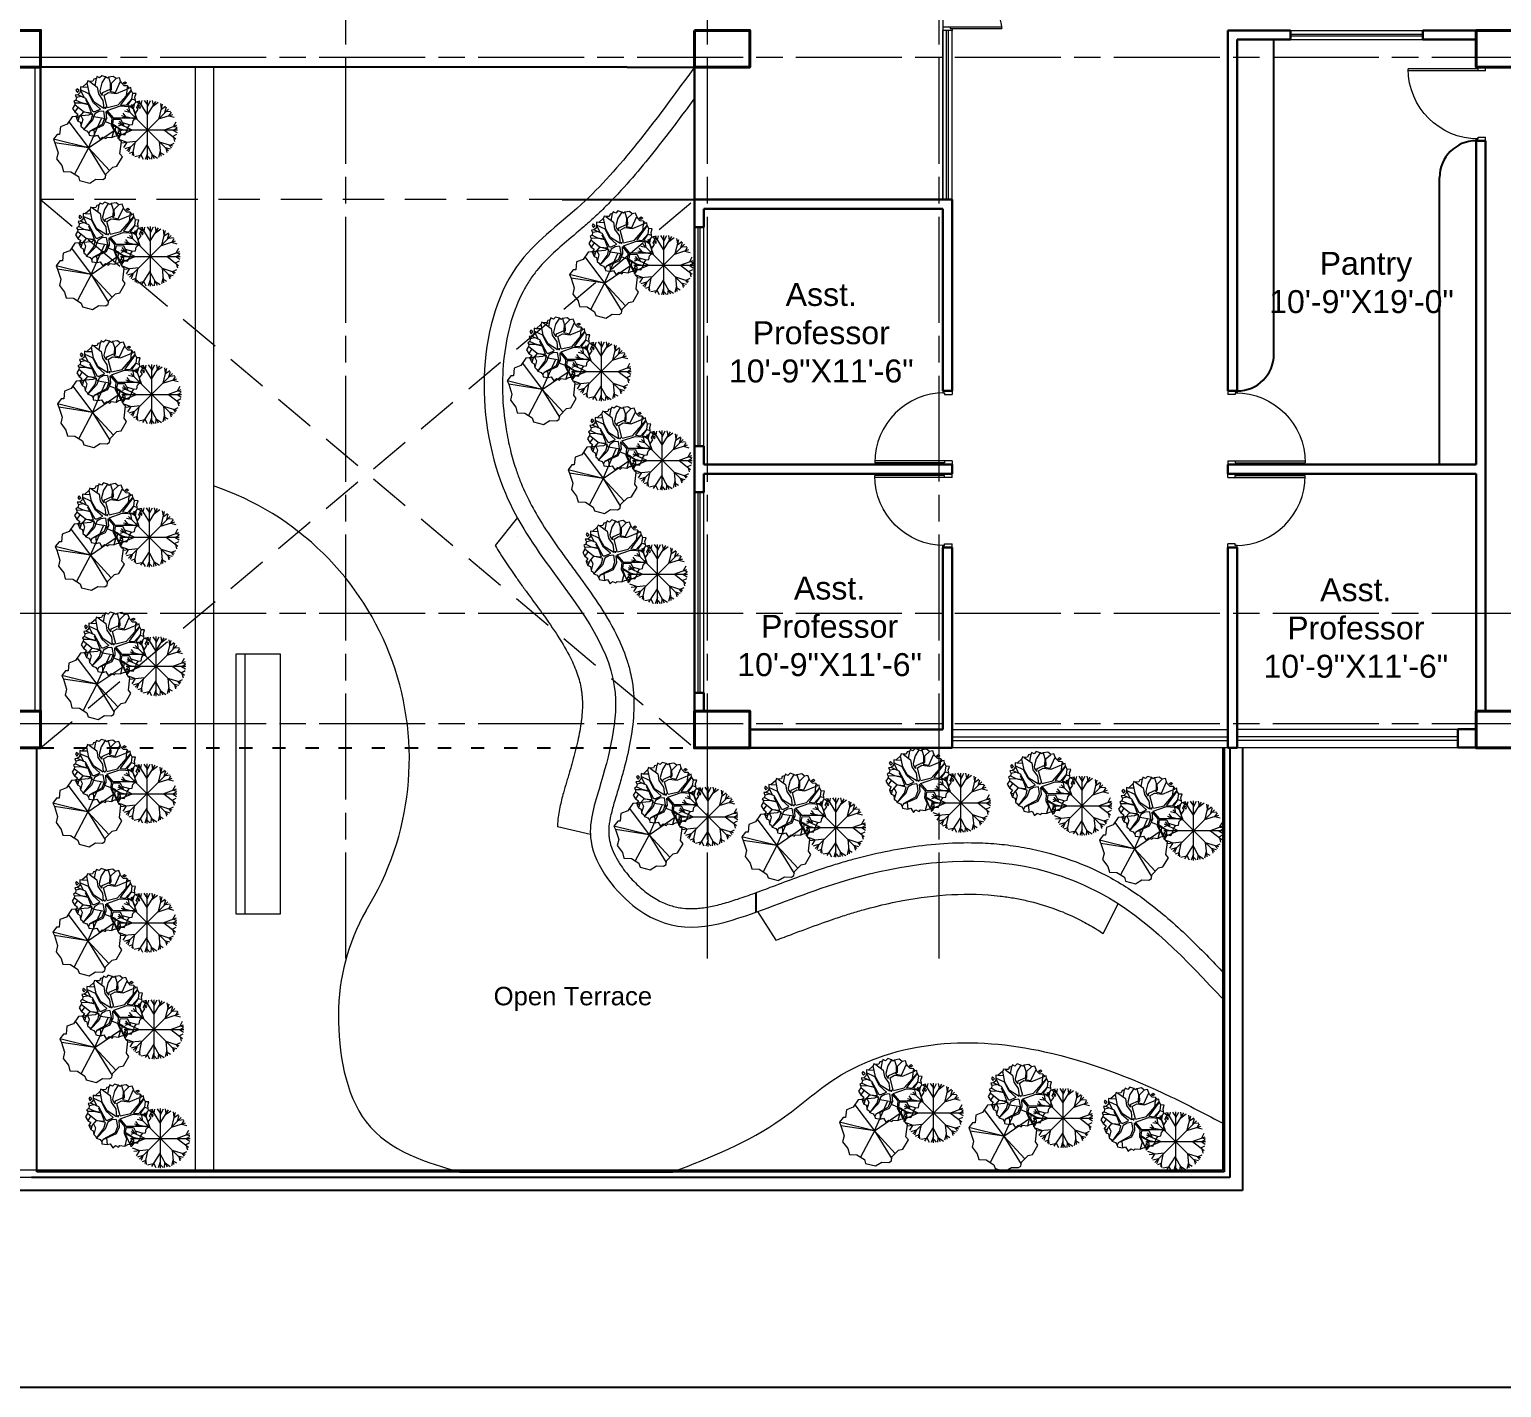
# Model space of a CAD drawing. Header units: inches. Extents: x -12 to 20935469, y -1604 to 24729220.
# Drawn here: x 20932577 to 20933378, y 24716552 to 24717290 of the extents above; entities that cross this region are included whole.
import ezdxf

# ---------------------------------------------------------------- set-up
doc = ezdxf.new("R2010")
doc.units = ezdxf.units.IN
doc.header["$LTSCALE"] = 0.03
doc.header["$MEASUREMENT"] = 0
for name, pattern in [('ACAD_ISO03W100', [30, 12, -18]), ('ACAD_ISO08W100', [36, 24, -3, 6, -3]), ('DASHED2', [0.375, 0.25, -0.125])]:
    doc.linetypes.add(name, pattern=pattern)
for name, color, linetype, lineweight in [('column', 1, 'Continuous', 40), ('Door', 7, 'Continuous', 18), ('Dot', 253, 'Continuous', 0), ('Grid Line', 252, 'Continuous', 18), ('Hatch', 253, 'Continuous', 15), ('hatch-1', 253, 'Continuous', 5), ('ILLUSTR-TREE', 74, 'Continuous', 0), ('Main Wall', 7, 'Continuous', 30), ('wind.', 150, 'Continuous', 20)]:
    doc.layers.add(name, color=color, linetype=linetype, lineweight=lineweight)
doc.layers.add('FUR', color=251, linetype='Continuous')
doc.layers.add('TEXT', color=7, linetype='Continuous')
doc.styles.add('2', font='swisscl.ttf')
doc.styles.add('ATTR', font='romans.shx', dxfattribs={"width": 0.8, "height": 0.7})

# ---------------------------------------------------------------- blocks, each defined once
blk = doc.blocks.new('fff')
at = {"layer": 'Grid Line', "color": 252, "linetype": 'ACAD_ISO08W100', "lineweight": 9, "ltscale": 80, "true_color": 0x939598}
for p, q in [((20831844.25, 24723521.1), (20831844.25, 24724698.78)), ((20832040.78, 24723521.1), (20832040.78, 24724698.78)), ((20832166.78, 24723521.11), (20832166.78, 24724698.79)), ((20833096.95, 24724010.75), (20830726.15, 24724010.75)), ((20833096.95, 24723708.72), (20830726.15, 24723708.72)), ((20833096.95, 24723648.75), (20830726.15, 24723648.75))]:
    blk.add_line(p, q, dxfattribs=at)
blk = doc.blocks.new('A$C36295410')
at = {"layer": 'Door'}
for p, q in [((1, 4), (1, 32)), ((2, 0), (2, 31.98)), ((58, 0), (58, 31.98)), ((59, 4), (59, 32)), ((1, 5), (0, 5)), ((2, 4), (1, 4)), ((58, 4), (59, 4)), ((59, 5), (60, 5)), ((2, 0), (0, 0)), ((58, 0), (60, 0))]:
    blk.add_line(p, q, dxfattribs=at)
for centre, start, end in [((-2.53, -0.34), 0.59063, 83.77826), ((62.53, -0.34), 96.22174, 179.40937)]:
    blk.add_arc(centre, 32.53, start, end, dxfattribs=at)
blk = doc.blocks.new('$D40')
at = {"layer": 'Door'}
for p, q in [((1, 4), (1, 42)), ((2, 0), (2, 41.99)), ((1, 5), (0, 5)), ((2, 0), (0, 0)), ((2, 4), (1, 4)), ((39, 4), (38, 4)), ((38, 4), (38, 0)), ((40, 0), (38, 0)), ((40, 5), (38.99, 5)), ((39, 5), (39, 4))]:
    blk.add_line(p, q, dxfattribs=at)
blk.add_arc((1, 4), 38, 0, 90, dxfattribs=at)
blk = doc.blocks.new('TREE_009')
at = {"layer": 'ILLUSTR-TREE'}
for p, q in [((-12174.2, 13910.3), (-12175.7, 13905.2)), ((-12166.7, 13906.7), (-12174.2, 13910.3)), ((-12160.5, 13912.9), (-12166.7, 13906.7)), ((-12149.3, 13909.5), (-12160.5, 13912.9)), ((-12149.3, 13909.5), (-12160.3, 13891.8)), ((-12144, 13905.9), (-12149.3, 13909.5)), ((-12140.5, 13908.8), (-12144, 13905.9)), ((-12126.8, 13911.1), (-12140.5, 13908.8)), ((-12140.5, 13908.8), (-12134.4, 13889)), ((-12118.3, 13904.7), (-12126.8, 13911.1)), ((-12108.9, 13906.7), (-12118.3, 13904.7)), ((-12105.2, 13896.8), (-12108.9, 13906.7)), ((-12232, 13875), (-12235.4, 13870.6)), ((-12235.4, 13870.6), (-12231.3, 13864.4)), ((-12226.5, 13869.7), (-12232, 13875)), ((-12231.3, 13864.4), (-12226.5, 13869.7)), ((-12223.7, 13862.7), (-12230.1, 13857.3)), ((-12222.4, 13870.7), (-12223.7, 13862.7)), ((-12222.4, 13880.3), (-12222.4, 13870.7)), ((-12216.4, 13879.1), (-12222.4, 13880.3)), ((-12197.7, 13860.1), (-12222.4, 13871.4)), ((-12222.4, 13870.7), (-12212.5, 13850.2)), ((-12202.6, 13891.8), (-12216.4, 13879.1)), ((-12199.9, 13878.4), (-12216.4, 13879.1)), ((-12200.4, 13897.9), (-12202.6, 13891.8)), ((-12196, 13860.1), (-12202.6, 13891.8)), ((-12195.5, 13896.1), (-12200.4, 13897.9)), ((-12185.9, 13897), (-12195.5, 13896.1)), ((-12195.5, 13896.1), (-12173.5, 13879.8)), ((-12183.2, 13903.2), (-12185.9, 13897)), ((-12175.7, 13905.2), (-12183.2, 13903.2)), ((-12179.5, 13884.1), (-12175.7, 13905.2)), ((-12173.5, 13879.8), (-12170.2, 13860.1)), ((-12160.3, 13891.8), (-12166.3, 13869.3)), ((-12166.3, 13869.3), (-12165.2, 13863.6)), ((-12165.2, 13863.6), (-12158.6, 13855.2)), ((-12158.6, 13855.2), (-12157.5, 13863.6)), ((-12157.5, 13863.6), (-12135.5, 13873.5)), ((-12153.7, 13856.6), (-12140.5, 13864.3)), ((-12140.5, 13864.3), (-12117.3, 13861.5)), ((-12132.7, 13872.8), (-12137.2, 13867.9)), ((-12136.6, 13867.9), (-12120.1, 13864.3)), ((-12135, 13873.5), (-12134.4, 13890.4)), ((-12133.3, 13891.1), (-12132.7, 13872.8)), ((-12132.1, 13891.3), (-12118.3, 13904.7)), ((-12120.1, 13864.3), (-12105.2, 13896.8)), ((-12117.3, 13861.5), (-12079.9, 13877)), ((-12112.4, 13827.6), (-12075, 13870.7)), ((-12102.7, 13891.7), (-12105.2, 13896.8)), ((-12075, 13870), (-12105.2, 13828.4)), ((-12095.1, 13883.8), (-12102.7, 13891.7)), ((-12097.9, 13891.8), (-12092.4, 13895.4)), ((-12093, 13888.3), (-12097.9, 13891.8)), ((-12085.4, 13883.4), (-12095.1, 13883.8)), ((-12088, 13891.8), (-12093, 13888.3)), ((-12092.4, 13895.4), (-12088, 13891.8)), ((-12085.4, 13883.4), (-12088.7, 13855.2)), ((-12079.9, 13877), (-12085.4, 13883.4)), ((-12075.9, 13878.5), (-12079.9, 13877)), ((-12075, 13870.7), (-12075.9, 13878.5)), ((-12070, 13861.5), (-12075, 13870.7)), ((-12238.9, 13827.6), (-12245.1, 13817.7)), ((-12235.6, 13841.8), (-12241.6, 13838)), ((-12241.6, 13838), (-12238.4, 13832.6)), ((-12238.4, 13832.6), (-12238.9, 13827.6)), ((-12213.6, 13807.2), (-12238.9, 13827.6)), ((-12221.3, 13833.3), (-12238.4, 13832.6)), ((-12229.6, 13819.9), (-12238.4, 13807.2)), ((-12230.1, 13857.3), (-12237.5, 13856.5)), ((-12237.5, 13856.5), (-12234, 13849.5)), ((-12234, 13849.5), (-12235.6, 13841.8)), ((-12235.6, 13841.8), (-12220.2, 13834.7)), ((-12220.8, 13852.3), (-12234, 13849.5)), ((-12206.5, 13846.7), (-12230.1, 13857.3)), ((-12198.8, 13828.4), (-12221.3, 13833.3)), ((-12220.2, 13834.7), (-12201.5, 13831.2)), ((-12185, 13807.2), (-12206.5, 13846.7)), ((-12202.1, 13833.3), (-12206.5, 13842.5)), ((-12201.5, 13831.2), (-12202.1, 13833.3)), ((-12190, 13805.1), (-12198.8, 13828.4)), ((-12184.5, 13834), (-12197.7, 13860.1)), ((-12182.3, 13835.4), (-12196, 13860.1)), ((-12164.1, 13815.7), (-12184.5, 13834)), ((-12154.2, 13817.8), (-12182.3, 13835.4)), ((-12170.2, 13860.1), (-12157, 13841.1)), ((-12157, 13841.1), (-12154.2, 13818.5)), ((-12144.3, 13820.6), (-12153.7, 13856.6)), ((-12150.4, 13819.9), (-12150.9, 13817.8)), ((-12147.6, 13820.6), (-12150.4, 13819.9)), ((-12148.7, 13818.5), (-12147.6, 13820.6)), ((-12144.3, 13811.4), (-12105.8, 13824.8)), ((-12143.8, 13819.9), (-12112.4, 13827.6)), ((-12105.8, 13824.8), (-12070.6, 13822.7)), ((-12105.2, 13828.4), (-12089.3, 13826.9)), ((-12089.3, 13826.9), (-12072.8, 13845.3)), ((-12072.8, 13845.3), (-12085.4, 13826.9)), ((-12085.4, 13826.2), (-12071.1, 13824.8)), ((-12072.2, 13845.3), (-12070, 13861.5)), ((-12072.2, 13845.3), (-12062.3, 13841.8)), ((-12071.1, 13824.8), (-12061.2, 13836.1)), ((-12070.6, 13822.7), (-12061.8, 13803)), ((-12060.1, 13860.9), (-12070, 13861.5)), ((-12063.5, 13850.3), (-12060.1, 13860.9)), ((-12062.3, 13841.8), (-12063.5, 13850.3)), ((-12061.2, 13836.1), (-12062.3, 13841.8)), ((-12049.1, 13838.8), (-12061.2, 13836.1)), ((-12058, 13820.3), (-12049.1, 13838.8)), ((-12053.9, 13815), (-12058, 13820.3)), ((-12051.8, 13826.5), (-12053.9, 13822.1)), ((-12053.9, 13822.1), (-12049.7, 13817.7)), ((-12047.7, 13822.1), (-12051.8, 13826.5)), ((-12049.7, 13817.7), (-12047.7, 13822.1)), ((-12245.1, 13817.7), (-12238.4, 13807.2)), ((-12238.4, 13807.2), (-12229.9, 13800.9)), ((-12229.9, 13800.9), (-12235.1, 13793.1)), ((-12227.4, 13788.9), (-12235.1, 13793.1)), ((-12235.1, 13793.1), (-12232.7, 13786.8)), ((-12232.7, 13786.8), (-12229.6, 13780.4)), ((-12225.7, 13793.1), (-12229.6, 13780.4)), ((-12229.6, 13780.4), (-12222.4, 13777.1)), ((-12213.6, 13807.2), (-12225.7, 13793.1)), ((-12222.4, 13777.1), (-12220.8, 13765.6)), ((-12221.3, 13797.3), (-12215.8, 13785.3)), ((-12215.8, 13785.3), (-12220.8, 13765.6)), ((-12186.7, 13800.8), (-12213.6, 13807.2)), ((-12213.1, 13807.2), (-12190, 13805.1)), ((-12212.5, 13755), (-12191.6, 13783.2)), ((-12187.8, 13781.1), (-12212.5, 13755.7)), ((-12191.1, 13783.2), (-12186.7, 13800.8)), ((-12180.1, 13801.6), (-12187.8, 13781.1)), ((-12180.6, 13807.2), (-12185, 13807.2)), ((-12164.1, 13815), (-12180.6, 13807.2)), ((-12168.5, 13808.6), (-12180.1, 13801.6)), ((-12155.3, 13810), (-12168.5, 13808.6)), ((-12152, 13789.6), (-12158.6, 13771.2)), ((-12146.5, 13787.4), (-12155.9, 13767.7)), ((-12155.3, 13810), (-12152, 13789.6)), ((-12150.9, 13817.8), (-12148.7, 13818.5)), ((-12148.2, 13809.3), (-12131.1, 13789.6)), ((-12148.2, 13808.6), (-12146.5, 13787.4)), ((-12144.3, 13810.7), (-12127.2, 13790.3)), ((-12131.1, 13789.6), (-12132.7, 13769.8)), ((-12126.7, 13786), (-12128.9, 13772.6)), ((-12127.2, 13790.3), (-12064.5, 13790.3)), ((-12126.7, 13786), (-12105.2, 13786.7)), ((-12105.2, 13786.7), (-12095.9, 13768.4)), ((-12070.4, 13771), (-12068.3, 13781.5)), ((-12068.3, 13781.5), (-12063.5, 13786.8)), ((-12064.5, 13790.3), (-12061.4, 13796.5)), ((-12063.5, 13786.8), (-12064.5, 13790.3)), ((-12061.8, 13803), (-12053.9, 13815)), ((-12061.4, 13796.5), (-12061.8, 13803)), ((-12220.8, 13765.6), (-12214.8, 13760.4)), ((-12214.8, 13760.4), (-12212.5, 13755.7)), ((-12212.5, 13755.7), (-12202.4, 13751.6)), ((-12202.4, 13751.6), (-12197.7, 13744.4)), ((-12194.9, 13750.8), (-12197.7, 13744.4)), ((-12197.7, 13744.4), (-12196.9, 13739.2)), ((-12196.9, 13739.2), (-12181.7, 13736.7)), ((-12158.6, 13771.2), (-12194.9, 13751.5)), ((-12155.9, 13767.7), (-12194.9, 13750.8)), ((-12183.4, 13755), (-12181.7, 13736.7)), ((-12181.7, 13736.7), (-12172.8, 13739.2)), ((-12172.8, 13739.2), (-12165.3, 13726.9)), ((-12165.3, 13726.9), (-12157.7, 13733.9)), ((-12157.7, 13733.9), (-12148.8, 13729.5)), ((-12148.8, 13729.5), (-12144.6, 13733.9)), ((-12144.6, 13733.9), (-12130.5, 13732.4)), ((-12132.7, 13769.8), (-12125, 13752.9)), ((-12125, 13752.9), (-12130.5, 13732.4)), ((-12130.5, 13732.4), (-12122, 13736.6)), ((-12130, 13769.8), (-12116.2, 13737.4)), ((-12129.4, 13769.1), (-12106.3, 13757.1)), ((-12128.9, 13772.6), (-12106.3, 13758.5)), ((-12122, 13736.6), (-12116.2, 13737.4)), ((-12116.2, 13737.4), (-12112.3, 13748)), ((-12108.3, 13740.7), (-12113.8, 13737.2)), ((-12113.8, 13737.2), (-12113.2, 13730.1)), ((-12113.2, 13730.1), (-12107.7, 13734.4)), ((-12112.3, 13748), (-12105.2, 13742.3)), ((-12107.7, 13734.4), (-12108.3, 13740.7)), ((-12106.3, 13758.5), (-12086, 13753.6)), ((-12106.3, 13757.1), (-12105.2, 13742.3)), ((-12105.2, 13742.3), (-12093.1, 13741)), ((-12099.7, 13776.2), (-12078.3, 13769.8)), ((-12093.1, 13741), (-12086, 13753.6)), ((-12086, 13753.6), (-12084.8, 13761.3)), ((-12084.8, 13761.3), (-12078.3, 13769.8)), ((-12078.3, 13769.8), (-12070.4, 13771))]:
    blk.add_line(p, q, dxfattribs=at)
at = {"layer": 'ILLUSTR-TREE', "style": 'ATTR', "width": 0.8, "flags": 9}
blk.add_attdef('ESTCODE', (-12147.6, 13820.6), '', height=1.05, dxfattribs=at)
blk = doc.blocks.new('TREE_018')
at = {"layer": 'ILLUSTR-TREE'}
for p, q in [((-11053.7, 14115.6), (-11060.6, 14112.1)), ((-11046.1, 14107.7), (-11053.7, 14115.6)), ((-11138.3, 14080.3), (-11140.4, 14059.2)), ((-11119.7, 14087.4), (-11138.3, 14080.3)), ((-11106, 14107.7), (-11119.7, 14087.4)), ((-11115.1, 14094.2), (-11061.1, 14022.2)), ((-11060.6, 14112.1), (-11106, 14107.7)), ((-11061.1, 14022.2), (-11025.1, 14103.2)), ((-11061.1, 14022.2), (-10987.7, 14072.4)), ((-11014.5, 14102.4), (-11046.1, 14107.7)), ((-11014.5, 14094.4), (-11014.5, 14102.4)), ((-10985.6, 14083), (-11014.5, 14094.4)), ((-10987, 14070.6), (-10985.6, 14083)), ((-11147.2, 14059.2), (-11157.5, 14046)), ((-11061.1, 14022.2), (-11157.5, 14046)), ((-11157.5, 14046), (-11153.4, 14036.3)), ((-11061.1, 14022.2), (-11153.4, 14036.3)), ((-11153.4, 14036.3), (-11144.5, 14008.9)), ((-11140.4, 14059.2), (-11147.2, 14059.2)), ((-10975.3, 14042.4), (-10987, 14070.6)), ((-10970.5, 14039.8), (-10975.3, 14042.4)), ((-10974.6, 14006.3), (-10970.5, 14039.8)), ((-11144.5, 14008.9), (-11148.6, 13992.2)), ((-11148.6, 13992.2), (-11134.2, 13973.7)), ((-11061.1, 14022.2), (-11099.1, 13950.3)), ((-11061.1, 14022.2), (-11003.8, 13960)), ((-11061.1, 14022.2), (-11013.8, 13945.4)), ((-10982.9, 13971.9), (-10967.7, 13997.5)), ((-10967.7, 13997.5), (-10974.6, 14006.3)), ((-11134.2, 13973.7), (-11130, 13957.8)), ((-11130, 13957.8), (-11109.4, 13956.9)), ((-11109.4, 13956.9), (-11088.8, 13943.7)), ((-11014.5, 13940.2), (-11013.1, 13950.7)), ((-11013.1, 13950.7), (-10994.6, 13969.2)), ((-10994.6, 13969.2), (-10982.9, 13971.9)), ((-11088.8, 13943.7), (-11085.3, 13933.1)), ((-11085.3, 13933.1), (-11057.8, 13926)), ((-11057.8, 13926), (-11040.6, 13936.6)), ((-11040.6, 13936.6), (-11021.4, 13935.7)), ((-11021.4, 13935.7), (-11014.5, 13940.2))]:
    blk.add_line(p, q, dxfattribs=at)
at = {"layer": 'ILLUSTR-TREE', "style": 'ATTR', "width": 0.8, "flags": 9}
blk.add_attdef('ESTCODE', (-11061.1, 14022.2), '', height=1.05, dxfattribs=at)
blk = doc.blocks.new('TREE_007')
at = {"layer": 'ILLUSTR-TREE'}
for p, q in [((-12481.3, 14091.7), (-12477.4, 14109.3)), ((-12456, 14102.3), (-12471.4, 14111.4)), ((-12438.9, 14074.7), (-12463.7, 14114.2)), ((-12457.6, 14104.4), (-12454.9, 14116.4)), ((-12438.3, 14103.7), (-12447.7, 14117.1)), ((-12438.6, 13937.8), (-12438.6, 14117.8)), ((-12438.3, 14100.1), (-12429.5, 14117.1)), ((-12438.3, 14075.5), (-12414.1, 14114.2)), ((-12420.7, 14103), (-12423.5, 14117.1)), ((-12422.9, 14099.4), (-12407, 14111.4)), ((-12396.5, 14092.4), (-12398.7, 14107.9)), ((-12504.9, 14067.7), (-12521.4, 14062.8)), ((-12470.8, 14059.9), (-12517, 14070.5)), ((-12503.3, 14067), (-12512.6, 14079)), ((-12492.3, 14081.1), (-12508.2, 14084.6)), ((-12375.6, 14090.8), (-12501.6, 13964.8)), ((-12501.6, 14090.8), (-12375.6, 13964.8)), ((-12491.7, 14081.1), (-12495, 14097.3)), ((-12480.7, 14091), (-12492.8, 14099.4)), ((-12469.7, 14059.9), (-12485.7, 14105.1)), ((-12405.3, 14061.3), (-12362.4, 14074.7)), ((-12403.7, 14062.8), (-12393.2, 14105.8)), ((-12396.5, 14090.3), (-12383.9, 14099.4)), ((-12386.6, 14080.4), (-12381.7, 14097.3)), ((-12382.8, 14083.2), (-12369, 14084.6)), ((-12374.5, 14070.5), (-12358.6, 14066.3)), ((-12372.9, 14071.2), (-12366.3, 14081.8)), ((-12528.6, 14027.8), (-12348.6, 14027.8)), ((-12516.5, 14027.5), (-12528, 14021.1)), ((-12516.5, 14043), (-12527.5, 14039.5)), ((-12518.1, 14026.8), (-12527.5, 14033.8)), ((-12485.1, 14026.8), (-12526.9, 14009.2)), ((-12485.1, 14027.5), (-12526.4, 14047.2)), ((-12513.7, 14041.6), (-12523.6, 14054.3)), ((-12389.4, 14027.5), (-12349.8, 14042.3)), ((-12387.7, 14027.5), (-12353.1, 14000.7)), ((-12361.9, 14027.5), (-12349.2, 14019.7)), ((-12360.2, 14038.8), (-12352.5, 14052.9)), ((-12360.2, 14027.5), (-12349.2, 14033.8)), ((-12358.6, 14038.8), (-12349.2, 14036)), ((-12515.9, 14014.1), (-12526.9, 14017.6)), ((-12520.3, 14012), (-12525.3, 14005.6)), ((-12502.7, 13990.8), (-12522.5, 13997.9)), ((-12473.6, 13992.9), (-12518.7, 13988)), ((-12502.7, 13989.4), (-12511.5, 13975.3)), ((-12491.2, 13976), (-12507.7, 13971.1)), ((-12491.2, 13974.6), (-12496.7, 13960.5)), ((-12477.4, 13988.7), (-12485.1, 13952)), ((-12439.4, 13983.8), (-12465.9, 13942.9)), ((-12438.9, 13979.5), (-12418.5, 13941.4)), ((-12403.1, 13992.2), (-12363.5, 13979.5)), ((-12403.1, 13992.2), (-12398.7, 13948.5)), ((-12385.5, 13974.6), (-12370.1, 13970.4)), ((-12374, 13983.1), (-12366.3, 13973.9)), ((-12370.7, 13982.3), (-12358.6, 13988)), ((-12363, 14008.4), (-12350.3, 14014.8)), ((-12360.2, 14006.3), (-12356.9, 13992.9)), ((-12482.9, 13961.2), (-12493.9, 13957)), ((-12482.4, 13961.2), (-12481.3, 13949.2)), ((-12460.4, 13950.6), (-12477.4, 13947.1)), ((-12459.3, 13952.7), (-12452.1, 13939.3)), ((-12438.9, 13957), (-12445.5, 13938.6)), ((-12438.3, 13947.8), (-12430.6, 13939.3)), ((-12425.7, 13953.4), (-12426.8, 13939.3)), ((-12424.6, 13953.4), (-12408.6, 13942.9)), ((-12400.4, 13964), (-12405.3, 13945)), ((-12399.3, 13959.1), (-12389.4, 13953.4)), ((-12383.3, 13972.5), (-12380, 13959.8))]:
    blk.add_line(p, q, dxfattribs=at)
at = {"layer": 'ILLUSTR-TREE', "style": 'ATTR', "width": 0.8, "flags": 9}
blk.add_attdef('ESTCODE', (-12438.6, 14027.8), '', height=1.05, dxfattribs=at)

msp = doc.modelspace()

# ---------------------------------------------------------------- linework, layer by layer
for p, q in [((20933253.8, 24717113.69), (20933253.8, 24717284.69)), ((20932720.93, 24717269.69), (20932583.3, 24717269.69)), ((20932720.93, 24717269.69), (20932583.3, 24717269.69)), ((20932583.3, 24717269.69), (20932583.3, 24717033.86)), ((20932583.3, 24716899.69), (20932583.3, 24717269.69)), ((20932902.22, 24717269.71), (20932720.93, 24717269.71)), ((20932902.22, 24717269.71), (20932938.83, 24717269.73)), ((20933363.8, 24717229.69), (20933363.8, 24717229.69)), ((20933343.8, 24717053.69), (20933343.8, 24717209.69)), ((20932866.83, 24717197.69), (20932938.8, 24717197.69)), ((20932938.8, 24717182.69), (20932943.83, 24717182.69)), ((20933233.8, 24717093.69), (20933233.8, 24717093.69)), ((20932938.8, 24716929.69), (20932943.83, 24716929.69)), ((20932938.8, 24716919.69), (20932943.83, 24716919.69)), ((20932581.3, 24716669.22), (20932581.3, 24716899.69)), ((20933226.77, 24716899.69), (20933226.77, 24716669.22)), ((20933229.77, 24716899.69), (20933229.77, 24716666.22)), ((20933236.77, 24716899.69), (20933236.77, 24716659.22)), ((20933236.77, 24716899.69), (20933236.77, 24716659.22)), ((20932972.36, 24716810.46), (20932972.36, 24716821.09)), ((20933229.77, 24716666.22), (20932578.3, 24716666.22)), ((20933226.77, 24716669.22), (20932581.3, 24716669.22)), ((20932811.04, 24716669.22), (20932927.03, 24716669.22)), ((20933236.77, 24716659.22), (20932553.3, 24716659.22)), ((20933236.77, 24716659.22), (20932553.3, 24716659.22))]:
    msp.add_line(p, q)
at = {"lineweight": 9}
for p, q in [((20932667.39, 24717269.69), (20932667.39, 24716669.22)), ((20932677.39, 24717269.69), (20932677.39, 24716669.22)), ((20932842.51, 24717024.96), (20932830.4, 24717009.73)), ((20932694.61, 24716809.3), (20932694.61, 24716950.92)), ((20932882.2, 24716852.67), (20932864.24, 24716856.87)), ((20933160.9, 24716798.89), (20933169.11, 24716815.03)), ((20932973.04, 24716810.74), (20932983.08, 24716795.19))]:
    msp.add_line(p, q, dxfattribs=at)
at = {"linetype": 'ACAD_ISO03W100', "ltscale": 20}
msp.add_line((20932583.3, 24716899.69), (20932938.8, 24716899.69), dxfattribs=at)
at = {"lineweight": 9}
msp.add_lwpolyline([(20932689.61, 24716950.92), (20932713.61, 24716950.92), (20932713.61, 24716809.3), (20932689.61, 24716809.3)], close=True, dxfattribs=at)
for centre, start, end in [((20933363.8, 24717209.69), 90, 180), ((20933233.8, 24717113.69), 270, 0)]:
    msp.add_arc(centre, 20, start, end)
msp.add_arc((20932627.33, 24716893.84), 156.45, 328.1554, 71.33964, dxfattribs=at)
for points, knots in [([(20932938.8, 24717269.69), (20932919.23, 24717242.93), (20932887.17, 24717199.09), (20932820.49, 24717153.76), (20932818.94, 24717058.78), (20932863.15, 24716991.78), (20932904.87, 24716940.64), (20932889.57, 24716885.54), (20932876.83, 24716844.71), (20932916.88, 24716795.32), (20932961.79, 24716804.95), (20933023.95, 24716831.53), (20933096.15, 24716844.06), (20933172.98, 24716820.11), (20933206.14, 24716784.51), (20933226.77, 24716762.37)], [0, 0, 0, 0, 75.891033, 124.319994, 247.72063, 297.545911, 371.518985, 427.850137, 457.287964, 500.98856, 579.149679, 641.264129, 732.991685, 786.998884, 875.950909, 875.950909, 875.950909, 875.950909]), ([(20932938.83, 24717252.82), (20932933.91, 24717246.13), (20932928.97, 24717239.48), (20932916.29, 24717222.97), (20932908.51, 24717213.34), (20932898.23, 24717201.94), (20932895.89, 24717199.43), (20932891.5, 24717194.91), (20932889.45, 24717192.87), (20932886.4, 24717189.96), (20932885.41, 24717189.04), (20932883.45, 24717187.25), (20932882.48, 24717186.37), (20932879.57, 24717183.79), (20932877.66, 24717182.14), (20932872.22, 24717177.49), (20932868.8, 24717174.63), (20932862.44, 24717169.02), (20932859.5, 24717166.27), (20932855.55, 24717162.08), (20932854.31, 24717160.69), (20932852.44, 24717158.38), (20932851.75, 24717157.49), (20932850.41, 24717155.66), (20932849.76, 24717154.72), (20932847.87, 24717151.83), (20932846.68, 24717149.81), (20932842.92, 24717142.64), (20932840.73, 24717137.09), (20932837.3, 24717125.28), (20932836.07, 24717119.03), (20932834.56, 24717106.14), (20932834.28, 24717099.51), (20932834.65, 24717086.19), (20932835.29, 24717079.5), (20932837, 24717069.09), (20932837.79, 24717065.28), (20932839.56, 24717058.14), (20932840.53, 24717054.79), (20932842.33, 24717049.35), (20932843.11, 24717047.21), (20932845.57, 24717040.93), (20932847.42, 24717036.91), (20932851.5, 24717029.03), (20932853.73, 24717025.17), (20932858.8, 24717017.06), (20932861.68, 24717012.81), (20932866.39, 24717006.15), (20932868.1, 24717003.77), (20932871.62, 24716998.96), (20932873.41, 24716996.53), (20932878.94, 24716988.98), (20932882.72, 24716983.75), (20932889.88, 24716972.94), (20932893.27, 24716967.35), (20932898.4, 24716957.11), (20932900.35, 24716952.58), (20932902.66, 24716945.61), (20932903.32, 24716943.3), (20932904.27, 24716939.27), (20932904.61, 24716937.58), (20932905.11, 24716934.57), (20932905.28, 24716933.27), (20932905.56, 24716930.67), (20932905.67, 24716929.37), (20932905.89, 24716925.48), (20932905.9, 24716922.9), (20932905.63, 24716914.94), (20932904.99, 24716909.61), (20932903.13, 24716899.11), (20932901.92, 24716893.95), (20932899.86, 24716886.12), (20932899.09, 24716883.38), (20932897.91, 24716879.31), (20932897.51, 24716877.95), (20932896.7, 24716875.23), (20932896.29, 24716873.88), (20932895.5, 24716871.24), (20932895.12, 24716869.95), (20932894.07, 24716866.26), (20932893.47, 24716863.94), (20932892.59, 24716859.57), (20932892.3, 24716857.52), (20932892.16, 24716854.69), (20932892.16, 24716853.82), (20932892.23, 24716852.15), (20932892.31, 24716851.35), (20932892.65, 24716849.07), (20932893.04, 24716847.49), (20932894.17, 24716844.2), (20932894.91, 24716842.5), (20932896.69, 24716839.07), (20932897.73, 24716837.34), (20932900.68, 24716833.01), (20932902.76, 24716830.44), (20932907.19, 24716825.72), (20932909.55, 24716823.56), (20932913.09, 24716820.74), (20932914.3, 24716819.86), (20932916.67, 24716818.28), (20932917.83, 24716817.58), (20932921.31, 24716815.69), (20932923.56, 24716814.74), (20932928.02, 24716813.34), (20932930.22, 24716812.88), (20932934.69, 24716812.37), (20932936.96, 24716812.31), (20932941.63, 24716812.54), (20932944.04, 24716812.84), (20932949, 24716813.74), (20932951.56, 24716814.34), (20932956.84, 24716815.8), (20932959.55, 24716816.64), (20932963.85, 24716818.08), (20932965.39, 24716818.6), (20932968.48, 24716819.69), (20932970.04, 24716820.24), (20932974.76, 24716821.96), (20932977.97, 24716823.16), (20932989.8, 24716827.6), (20932998.81, 24716831.02), (20933011.1, 24716835.09), (20933013.8, 24716835.95), (20933019.31, 24716837.62), (20933022.11, 24716838.43), (20933030.61, 24716840.74), (20933036.43, 24716842.15), (20933054.24, 24716845.8), (20933066.58, 24716847.48), (20933084.56, 24716848.26), (20933090.06, 24716848.27), (20933099.49, 24716847.86), (20933103.42, 24716847.56), (20933111.44, 24716846.66), (20933115.54, 24716846.04), (20933123.66, 24716844.49), (20933127.69, 24716843.56), (20933139.65, 24716840.31), (20933147.43, 24716837.53), (20933157.93, 24716832.78), (20933160.9, 24716831.32), (20933167.52, 24716827.78), (20933171.1, 24716825.65), (20933178.07, 24716821.15), (20933181.45, 24716818.78), (20933192.62, 24716810.38), (20933199.99, 24716803.9), (20933213.85, 24716790.61), (20933220.37, 24716783.82), (20933226.77, 24716777.02)], [10.368727, 10.368727, 10.368727, 10.368727, 29.358269, 29.358269, 58.716538, 58.716538, 67.310175, 67.310175, 74.734432, 74.734432, 78.265395, 78.265395, 81.796359, 81.796359, 88.858286, 88.858286, 102.308176, 102.308176, 115.758067, 115.758067, 122.383944, 122.383944, 126.480238, 126.480238, 130.576532, 130.576532, 138.769119, 138.769119, 158.54932, 158.54932, 178.32952, 178.32952, 198.109721, 198.109721, 217.889922, 217.889922, 229.530459, 229.530459, 240.194525, 240.194525, 247.339527, 247.339527, 261.629533, 261.629533, 275.919538, 275.919538, 291.909953, 291.909953, 300.681127, 300.681127, 309.452301, 309.452301, 327.512812, 327.512812, 345.573323, 345.573323, 359.101386, 359.101386, 365.632441, 365.632441, 370.283663, 370.283663, 373.785157, 373.785157, 377.28665, 377.28665, 384.289638, 384.289638, 398.944414, 398.944414, 413.59919, 413.59919, 421.628616, 421.628616, 425.715041, 425.715041, 429.834715, 429.834715, 433.954388, 433.954388, 441.954237, 441.954237, 449.954086, 449.954086, 453.703009, 453.703009, 457.275724, 457.275724, 464.057045, 464.057045, 470.838367, 470.838367, 477.619688, 477.619688, 488.14085, 488.14085, 498.662012, 498.662012, 504.233316, 504.233316, 509.80462, 509.80462, 521.092662, 521.092662, 532.380703, 532.380703, 543.668745, 543.668745, 554.956786, 554.956786, 566.244827, 566.244827, 577.532869, 577.532869, 583.663299, 583.663299, 589.793729, 589.793729, 602.05459, 602.05459, 634.040824, 634.040824, 642.873949, 642.873949, 651.707073, 651.707073, 669.373322, 669.373322, 704.70582, 704.70582, 720.137626, 720.137626, 731.120155, 731.120155, 742.625512, 742.625512, 754.130868, 754.130868, 777.141581, 777.141581, 786.43109, 786.43109, 798.221524, 798.221524, 810.011958, 810.011958, 838.230583, 838.230583, 865.488921, 865.488921, 865.488921, 865.488921]), ([(20932830.4, 24717009.73), (20932832.21, 24717006.73), (20932834.07, 24717003.8), (20932837.9, 24716998), (20932839.87, 24716995.14), (20932843.05, 24716990.65), (20932844.24, 24716988.99), (20932846.64, 24716985.69), (20932847.83, 24716984.05), (20932851.41, 24716979.18), (20932853.77, 24716975.98), (20932859.07, 24716968.62), (20932861.95, 24716964.5), (20932867.13, 24716956.41), (20932869.44, 24716952.44), (20932872.81, 24716945.65), (20932874.05, 24716942.77), (20932876, 24716937.17), (20932876.72, 24716934.45), (20932877.31, 24716931.05), (20932877.42, 24716930.33), (20932877.6, 24716928.84), (20932877.68, 24716928.08), (20932877.84, 24716925.77), (20932877.89, 24716924.17), (20932877.82, 24716919.44), (20932877.54, 24716916.17), (20932876.56, 24716909.32), (20932875.87, 24716905.76), (20932874.17, 24716898.42), (20932873.17, 24716894.65), (20932871.7, 24716889.46), (20932871.31, 24716888.1), (20932870.63, 24716885.8), (20932870.36, 24716884.87), (20932869.79, 24716882.98), (20932869.5, 24716882.02), (20932868.66, 24716879.19), (20932868.08, 24716877.27), (20932866.84, 24716872.78), (20932866.17, 24716870.18), (20932865.05, 24716864.66), (20932864.59, 24716861.74), (20932864.3, 24716858.06), (20932864.26, 24716857.47), (20932864.24, 24716856.87)], [272.437846, 272.437846, 272.437846, 272.437846, 282.117893, 282.117893, 291.939706, 291.939706, 297.748218, 297.748218, 303.556731, 303.556731, 315.173756, 315.173756, 330.601296, 330.601296, 346.028835, 346.028835, 357.828073, 357.828073, 369.62731, 369.62731, 372.889372, 372.889372, 376.151434, 376.151434, 382.675557, 382.675557, 394.838185, 394.838185, 407.000812, 407.000812, 419.163439, 419.163439, 423.464634, 423.464634, 426.379797, 426.379797, 429.370481, 429.370481, 434.986782, 434.986782, 441.866899, 441.866899, 448.747016, 448.747016, 450.044709, 450.044709, 450.044709, 450.044709]), ([(20932983.08, 24716795.19), (20932986.14, 24716796.32), (20932989.2, 24716797.46), (20932999.65, 24716801.39), (20933007.06, 24716804.18), (20933017.22, 24716807.63), (20933019.81, 24716808.48), (20933024.8, 24716810.04), (20933027.2, 24716810.76), (20933032.06, 24716812.13), (20933034.51, 24716812.79), (20933041.95, 24716814.67), (20933047, 24716815.79), (20933060.88, 24716818.37), (20933069.81, 24716819.51), (20933087.57, 24716820.43), (20933096.39, 24716820.22), (20933107.42, 24716818.92), (20933109.86, 24716818.56), (20933114.7, 24716817.72), (20933117.1, 24716817.23), (20933124.27, 24716815.57), (20933128.97, 24716814.2), (20933137.2, 24716811.29), (20933140.79, 24716809.83), (20933146.21, 24716807.33), (20933148.12, 24716806.39), (20933151.32, 24716804.7), (20933152.64, 24716803.97), (20933155.25, 24716802.46), (20933156.54, 24716801.68), (20933158.86, 24716800.23), (20933159.88, 24716799.57), (20933160.9, 24716798.89)], [592.149418, 592.149418, 592.149418, 592.149418, 603.502584, 603.502584, 630.908137, 630.908137, 640.212851, 640.212851, 648.638129, 648.638129, 657.063407, 657.063407, 673.913963, 673.913963, 702.954715, 702.954715, 731.995467, 731.995467, 740.256391, 740.256391, 748.517315, 748.517315, 765.039163, 765.039163, 778.262367, 778.262367, 785.638159, 785.638159, 790.866791, 790.866791, 796.095423, 796.095423, 800.281205, 800.281205, 800.281205, 800.281205]), ([(20932760.23, 24716811.29), (20932750.07, 24716792.67), (20932741.03, 24716759.59), (20932753, 24716685.87), (20932794.27, 24716674.12), (20932811.04, 24716669.22)], [0, 0, 0, 0, 62.984287, 121.733713, 186.051714, 186.051714, 186.051714, 186.051714]), ([(20932927.03, 24716669.22), (20932947.59, 24716677.28), (20932979.75, 24716689.89), (20933019.55, 24716726.8), (20933070.76, 24716742.6), (20933134.54, 24716736.39), (20933186.03, 24716716.7), (20933217.13, 24716700.4), (20933226.77, 24716695.35)], [0, 0, 0, 0, 65.489206, 102.448805, 160.875111, 219.311309, 292.056223, 324.694627, 324.694627, 324.694627, 324.694627])]:
    msp.add_open_spline(points, degree=3, knots=knots, dxfattribs=at)
at = {"layer": 'column', "lineweight": 40, "ltscale": 20}
for points in [[(20932553.3, 24717289.69), (20932553.3, 24717269.69), (20932583.3, 24717269.69), (20932583.3, 24717289.69)], [(20932938.8, 24717289.69), (20932938.8, 24717269.69), (20932968.8, 24717269.69), (20932968.8, 24717289.69)], [(20933363.8, 24717289.69), (20933363.8, 24717269.69), (20933393.8, 24717269.69), (20933393.8, 24717289.69)], [(20932553.3, 24716919.69), (20932553.3, 24716899.69), (20932583.3, 24716899.69), (20932583.3, 24716919.69)], [(20932938.8, 24716919.69), (20932938.8, 24716899.69), (20932968.8, 24716899.69), (20932968.8, 24716919.69)], [(20933363.8, 24716919.69), (20933363.8, 24716899.69), (20933393.8, 24716899.69), (20933393.8, 24716919.69)]]:
    msp.add_lwpolyline(points, close=True, dxfattribs=at)
at = {"layer": 'Defpoints'}
msp.add_lwpolyline([(20931598.77, 24718010.59), (20934037.64, 24718010.59), (20934037.64, 24716552.06), (20931598.77, 24716552.06)], close=True, dxfattribs=at)
at = {"layer": 'Dot', "color": 0, "linetype": 'DASHED2', "lineweight": 20, "ltscale": 3000}
for p, q in [((20932583.3, 24716899.69), (20932938.8, 24717197.69)), ((20932583.3, 24717197.69), (20932938.8, 24716899.69)), ((20932938.83, 24717197.69), (20932583.3, 24717197.69))]:
    msp.add_line(p, q, dxfattribs=at)
at = {"layer": 'Hatch'}
msp.add_line((20933073.8, 24717408.69), (20933073.8, 24717197.69), dxfattribs=at)
at = {"layer": 'hatch-1'}
for p, q in [((20932902.77, 24717269.22), (20932902.77, 24717269.71)), ((20932583.3, 24717137.22), (20932583.3, 24717137.22)), ((20932842.77, 24717014.6), (20932842.77, 24717014.6)), ((20933226.77, 24716669.22), (20932581.3, 24716669.22))]:
    msp.add_line(p, q, dxfattribs=at)
at = {"layer": 'Main Wall', "lineweight": 30}
for p, q in [((20933228.8, 24717289.69), (20933262.8, 24717289.69)), ((20933228.8, 24717093.69), (20933228.8, 24717289.69)), ((20933262.8, 24717284.69), (20933262.8, 24717289.69)), ((20933334.8, 24717289.69), (20933363.8, 24717289.69)), ((20933334.8, 24717284.69), (20933334.8, 24717289.69)), ((20933233.8, 24717284.69), (20933262.8, 24717284.69)), ((20933233.8, 24717093.69), (20933233.8, 24717284.69)), ((20933334.8, 24717284.69), (20933363.8, 24717284.69)), ((20933363.8, 24717053.69), (20933363.8, 24717229.69)), ((20933368.8, 24717229.69), (20933363.8, 24717229.69)), ((20933368.8, 24716919.69), (20933368.8, 24717229.69)), ((20933073.8, 24717197.69), (20932938.8, 24717197.69)), ((20932938.8, 24717197.69), (20932938.8, 24717182.69)), ((20932938.83, 24717197.69), (20933078.8, 24717197.69)), ((20932943.83, 24717182.69), (20932943.83, 24717192.69)), ((20932943.83, 24717192.69), (20933073.8, 24717192.69)), ((20933073.8, 24717093.69), (20933073.8, 24717192.69)), ((20933078.8, 24717093.69), (20933078.8, 24717197.69)), ((20932938.8, 24717182.69), (20932943.83, 24717182.69)), ((20933073.8, 24717093.69), (20933078.8, 24717093.69)), ((20933228.8, 24717093.69), (20933233.8, 24717093.69)), ((20932943.83, 24717053.69), (20933078.8, 24717053.69)), ((20932943.83, 24717048.69), (20933078.8, 24717048.69)), ((20933078.8, 24717053.69), (20933078.8, 24717048.69)), ((20933228.8, 24717053.69), (20933363.8, 24717053.69)), ((20933228.8, 24717053.69), (20933228.8, 24717048.69)), ((20933228.8, 24717048.69), (20933363.8, 24717048.69)), ((20933363.8, 24716919.69), (20933363.8, 24717048.69)), ((20933073.8, 24717008.69), (20933078.8, 24717008.69)), ((20933073.8, 24717008.69), (20933073.8, 24716909.69)), ((20933078.8, 24717008.69), (20933078.8, 24716899.69)), ((20933228.8, 24717008.69), (20933233.8, 24717008.69)), ((20933228.8, 24717008.69), (20933228.8, 24716899.69)), ((20933233.8, 24717008.69), (20933233.8, 24716899.69)), ((20932968.8, 24716909.69), (20933073.8, 24716909.69)), ((20933078.8, 24716899.69), (20932968.8, 24716899.69)), ((20933233.8, 24716899.69), (20933228.8, 24716899.69))]:
    msp.add_line(p, q, dxfattribs=at)
at = {"layer": 'Main Wall'}
for p, q in [((20932583.3, 24716919.69), (20932583.3, 24717269.69)), ((20932938.83, 24716919.69), (20932938.83, 24717269.69)), ((20932938.83, 24717118.71), (20932938.83, 24717209.69)), ((20932938.83, 24717091.7), (20932938.83, 24717142.71))]:
    msp.add_line(p, q, dxfattribs=at)
at = {"layer": 'Main Wall', "lineweight": 30}
for points in [[(20932943.83, 24717053.69), (20932943.83, 24717063.69), (20932938.8, 24717063.69), (20932938.8, 24717038.69), (20932943.83, 24717038.69), (20932943.83, 24717048.69)], [(20933363.78, 24716899.84), (20933353.78, 24716899.84), (20933353.78, 24716909.84), (20933363.78, 24716909.84)]]:
    msp.add_lwpolyline(points, dxfattribs=at)
msp.add_lwpolyline([(20932943.83, 24716929.69), (20932938.8, 24716929.69), (20932938.8, 24716919.69), (20932943.83, 24716919.69)], close=True, dxfattribs=at)
at = {"layer": 'wind.', "lineweight": 5}
for p, q in [((20933073.8, 24717197.69), (20933073.8, 24717289.69)), ((20933078.8, 24717289.69), (20933073.8, 24717289.69)), ((20933075.8, 24717197.69), (20933075.8, 24717289.69)), ((20933076.8, 24717197.69), (20933076.8, 24717289.69)), ((20933078.8, 24717197.69), (20933078.8, 24717289.69)), ((20933262.8, 24717289.69), (20933334.8, 24717289.69)), ((20933262.8, 24717287.69), (20933334.8, 24717287.69)), ((20933262.8, 24717286.69), (20933334.8, 24717286.69)), ((20933262.8, 24717284.69), (20933334.8, 24717284.69)), ((20932938.83, 24717063.69), (20932938.83, 24717182.69)), ((20932940.83, 24717063.69), (20932940.83, 24717182.69)), ((20932941.83, 24717063.69), (20932941.83, 24717182.69)), ((20932943.83, 24717063.69), (20932943.83, 24717182.69)), ((20932938.83, 24716929.69), (20932938.83, 24717038.69)), ((20932940.83, 24716929.69), (20932940.83, 24717038.69)), ((20932941.83, 24716929.69), (20932941.83, 24717038.69)), ((20932943.83, 24716929.69), (20932943.83, 24717038.69)), ((20933233.8, 24716909.84), (20933353.78, 24716909.84)), ((20933078.8, 24716909.69), (20933228.8, 24716909.69)), ((20933078.8, 24716905.69), (20933228.8, 24716905.69)), ((20933078.8, 24716903.69), (20933228.8, 24716903.69)), ((20933233.8, 24716905.84), (20933353.78, 24716905.84)), ((20933233.8, 24716903.84), (20933353.78, 24716903.84)), ((20933228.8, 24716899.69), (20933078.8, 24716899.69)), ((20933233.8, 24716899.84), (20933353.78, 24716899.84))]:
    msp.add_line(p, q, dxfattribs=at)
at = {"layer": 'wind.'}
for p, q in [((20932580.3, 24716919.69), (20932580.3, 24717269.69)), ((20932583.3, 24716919.69), (20932583.3, 24717269.69)), ((20933225.77, 24716899.69), (20933225.77, 24716670.22)), ((20933229.77, 24716899.69), (20933229.77, 24716666.22)), ((20933225.77, 24716670.22), (20932564.3, 24716670.22)), ((20933229.77, 24716666.22), (20932560.3, 24716666.22))]:
    msp.add_line(p, q, dxfattribs=at)

# ---------------------------------------------------------------- block references
msp.add_blockref('fff', (100905.02, -6735.9))
at = {"layer": 'FUR', "xscale": -1, "rotation": 270}
msp.add_blockref('A$C36295410', (20933073.8, 24717289.69), dxfattribs=at)
at = {"layer": 'ILLUSTR-TREE'}
for name, p, xscale, yscale, zscale in [('TREE_009', (20934884.1, 24714670.68), 0.1864712034882235, 0.1864712034882235, 0.1864712034882235), ('TREE_007', (20934878.38, 24714712.84), 0.1798363259808176, 0.1798363259808176, 0.1798363259808176), ('TREE_018', (20934798.54, 24714450.51), 0.1979188656470376, 0.1979188656470376, 0.1979188656470376), ('TREE_009', (20934885.62, 24714601.95), 0.1864712034882235, 0.1864712034882235, 0.1864712034882235), ('TREE_009', (20935164.71, 24714597.21), 0.1864712034882235, 0.1864712034882235, 0.1864712034882235), ('TREE_007', (20934879.9, 24714644.11), 0.1798363259808176, 0.1798363259808176, 0.1798363259808176), ('TREE_018', (20934800.05, 24714381.78), 0.1979188656470376, 0.1979188656470376, 0.1979188656470376), ('TREE_007', (20935158.99, 24714639.37), 0.1798363259808176, 0.1798363259808176, 0.1798363259808176), ('TREE_018', (20935079.14, 24714377.04), 0.1979188656470376, 0.1979188656470376, 0.1979188656470376), ('TREE_009', (20935130.82, 24714539.5), 0.1864712034882235, 0.1864712034882235, 0.1864712034882235), ('TREE_009', (20934886.33, 24714527), 0.1864712034882235, 0.1864712034882235, 0.1864712034882235), ('TREE_007', (20935125.1, 24714581.65), 0.1798363259808176, 0.1798363259808176, 0.1798363259808176), ('TREE_018', (20935045.25, 24714319.32), 0.1979188656470376, 0.1979188656470376, 0.1979188656470376), ('TREE_007', (20934880.61, 24714569.16), 0.1798363259808176, 0.1798363259808176, 0.1798363259808176), ('TREE_018', (20934800.76, 24714306.82), 0.1979188656470376, 0.1979188656470376, 0.1979188656470376), ('TREE_009', (20935163.93, 24714491.08), 0.1864712034882235, 0.1864712034882235, 0.1864712034882235), ('TREE_007', (20935158.21, 24714533.24), 0.1798363259808176, 0.1798363259808176, 0.1798363259808176), ('TREE_018', (20935078.36, 24714270.9), 0.1979188656470376, 0.1979188656470376, 0.1979188656470376), ('TREE_009', (20934885.13, 24714449.34), 0.1864712034882235, 0.1864712034882235, 0.1864712034882235), ('TREE_007', (20934879.41, 24714491.5), 0.1798363259808176, 0.1798363259808176, 0.1798363259808176), ('TREE_018', (20934799.56, 24714229.16), 0.1979188656470376, 0.1979188656470376, 0.1979188656470376), ('TREE_009', (20935161.37, 24714429.25), 0.1864712034882235, 0.1864712034882235, 0.1864712034882235), ('TREE_007', (20935155.65, 24714471.41), 0.1798363259808176, 0.1798363259808176, 0.1798363259808176), ('TREE_009', (20934888.71, 24714379.19), 0.1864712034882235, 0.1864712034882235, 0.1864712034882235), ('TREE_007', (20934882.99, 24714421.34), 0.1798363259808176, 0.1798363259808176, 0.1798363259808176), ('TREE_018', (20934803.15, 24714159.01), 0.1979188656470376, 0.1979188656470376, 0.1979188656470376), ('TREE_009', (20934883.82, 24714309.94), 0.1864712034882235, 0.1864712034882235, 0.1864712034882235), ('TREE_009', (20935326.26, 24714304.99), 0.1864712034882235, 0.1864712034882235, 0.1864712034882235), ('TREE_009', (20935392.17, 24714303.35), 0.1864712034882235, 0.1864712034882235, 0.1864712034882235), ('TREE_007', (20934878.1, 24714352.1), 0.1798363259808176, 0.1798363259808176, 0.1798363259808176), ('TREE_009', (20935188.88, 24714297.46), 0.1864712034882235, 0.1864712034882235, 0.1864712034882235), ('TREE_009', (20935258.36, 24714291.57), 0.1864712034882235, 0.1864712034882235, 0.1864712034882235), ('TREE_007', (20935320.54, 24714347.15), 0.1798363259808176, 0.1798363259808176, 0.1798363259808176), ('TREE_018', (20934798.25, 24714089.76), 0.1979188656470376, 0.1979188656470376, 0.1979188656470376), ('TREE_007', (20935183.16, 24714339.62), 0.1798363259808176, 0.1798363259808176, 0.1798363259808176), ('TREE_007', (20935386.45, 24714345.51), 0.1798363259808176, 0.1798363259808176, 0.1798363259808176), ('TREE_009', (20935452.74, 24714289.86), 0.1864712034882235, 0.1864712034882235, 0.1864712034882235), ('TREE_018', (20935103.31, 24714077.29), 0.1979188656470376, 0.1979188656470376, 0.1979188656470376), ('TREE_007', (20935252.63, 24714333.73), 0.1798363259808176, 0.1798363259808176, 0.1798363259808176), ('TREE_007', (20935447.02, 24714332.02), 0.1798363259808176, 0.1798363259808176, 0.1798363259808176), ('TREE_018', (20935172.79, 24714071.39), 0.1979188656470376, 0.1979188656470376, 0.1979188656470376), ('TREE_018', (20935367.17, 24714069.68), 0.1979188656470376, 0.1979188656470376, 0.1979188656470376), ('TREE_009', (20934883.82, 24714239.79), 0.1864712034882235, 0.1864712034882235, 0.1864712034882235), ('TREE_007', (20934878.1, 24714281.95), 0.1798363259808176, 0.1798363259808176, 0.1798363259808176), ('TREE_018', (20934798.25, 24714019.62), 0.1979188656470376, 0.1979188656470376, 0.1979188656470376), ('TREE_009', (20934887.64, 24714181.8), 0.1864712034882235, 0.1864712034882235, 0.1864712034882235), ('TREE_007', (20934881.92, 24714223.96), 0.1798363259808176, 0.1798363259808176, 0.1798363259808176), ('TREE_018', (20934802.07, 24713961.63), 0.1979188656470376, 0.1979188656470376, 0.1979188656470376), ('TREE_009', (20935311.4, 24714136.46), 0.1864712034882235, 0.1864712034882235, 0.1864712034882235), ('TREE_009', (20935381.77, 24714133.61), 0.1864712034882235, 0.1864712034882235, 0.1864712034882235), ('TREE_009', (20934891.06, 24714122.64), 0.1864712034882235, 0.1864712034882235, 0.1864712034882235), ('TREE_018', (20935225.83, 24713916.29), 0.1979188656470376, 0.1979188656470376, 0.1979188656470376), ('TREE_007', (20935305.68, 24714178.62), 0.1798363259808176, 0.1798363259808176, 0.1798363259808176), ('TREE_007', (20935376.05, 24714175.77), 0.1798363259808176, 0.1798363259808176, 0.1798363259808176), ('TREE_009', (20935443.05, 24714120.89), 0.1864712034882235, 0.1864712034882235, 0.1864712034882235), ('TREE_007', (20934885.34, 24714164.8), 0.1798363259808176, 0.1798363259808176, 0.1798363259808176), ('TREE_018', (20935296.2, 24713913.43), 0.1979188656470376, 0.1979188656470376, 0.1979188656470376), ('TREE_007', (20935437.33, 24714163.05), 0.1798363259808176, 0.1798363259808176, 0.1798363259808176)]:
    msp.add_blockref(name, p, dxfattribs=dict(at, xscale=xscale, yscale=yscale, zscale=zscale))
at = {"layer": 'Main Wall', "xscale": -1}
for p, rotation in [((20933368.8, 24717269.69), 90), ((20933228.8, 24717053.69), 270), ((20933078.8, 24717048.69), 90)]:
    msp.add_blockref('$D40', p, dxfattribs=dict(at, rotation=rotation))
at = {"layer": 'Main Wall'}
for p, rotation in [((20933078.8, 24717053.69), 90), ((20933228.8, 24717048.69), 270)]:
    msp.add_blockref('$D40', p, dxfattribs=dict(at, rotation=rotation))

# ---------------------------------------------------------------- texts
at = {"layer": 'TEXT', "color": 30, "lineweight": 5, "ltscale": 20, "attachment_point": 2, "style": '2'}
for s, width, gutter_width, insert, char_height in [('\\pxqc;{\\fArial|b0|i0|c0|p34;\\C0; Pantry\\P\\pq*;10\'-9"X19\'-0"}', 63.5135, 0.5, (20933301.4, 24717169.3), 12.4758), ('\\pxqc;{\\fArial|b0|i0|c0|p34;\\C0;Asst.\\PProfessor\\P\\pq*;10\'-9"X11\'-6"\\P\\pqc;\\P }', 75.4358, 0.5, (20933007.71, 24717152.4), 12.4758), ('\\pxqc;{\\fArial|b0|i0|c0|p34;\\C0;Asst.\\PProfessor\\P\\pq*;10\'-9"X11\'-6"\\P\\pqc;\\P }', 75.4358, 0.5, (20933012.23, 24716992.81), 12.4758), ('\\pxqc;{\\fArial|b0|i0|c0|p34;\\C0;Asst.\\PProfessor \\P\\pq*;10\'-9"X11\'-6"}', 77.3459, 0.405, (20933298.31, 24716991.92), 12.4758), ('\\pxqc;{\\fArial|b0|i0|c0|p34;\\C0;Open Terrace  }', 213.7251, 0.5, (20932872.68, 24716769.81), 10)]:
    msp.add_mtext_dynamic_manual_height_columns(s, width=width, gutter_width=gutter_width, heights=[0], dxfattribs=dict(at, insert=insert, char_height=char_height))

doc.saveas('drawing.dxf')
